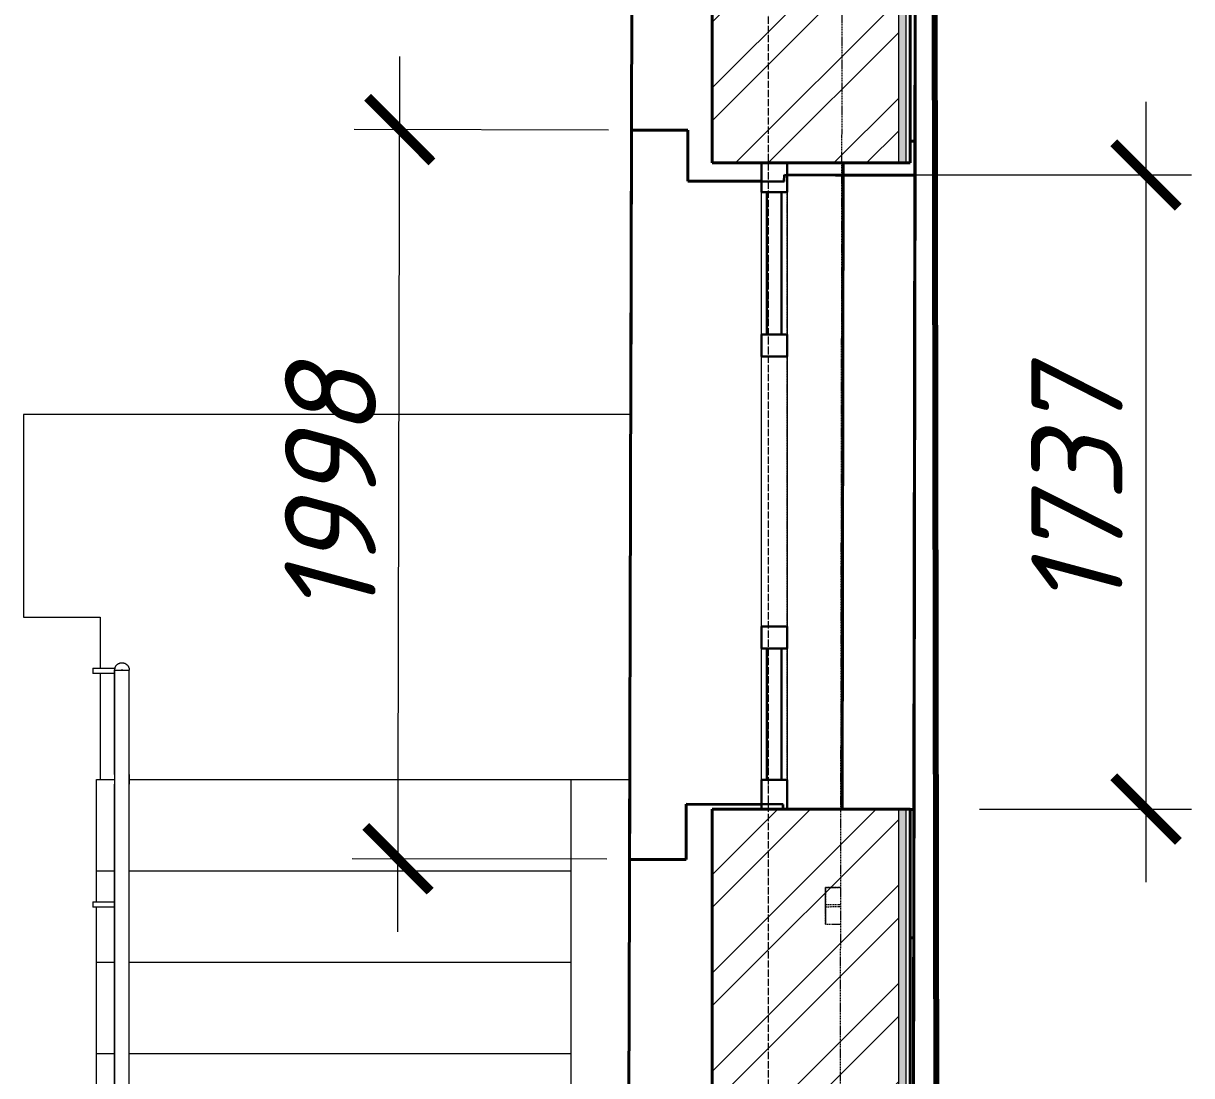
# Model space of a CAD drawing. Header units: millimetres. Extents: x 749182 to 2267578, y 70462 to 311449.
# Drawn here: x 1974790 to 1977989, y 103221 to 106103 of the extents above; entities that cross this region are included whole.
import ezdxf

# ---------------------------------------------------------------- set-up
doc = ezdxf.new("R2010")
doc.units = ezdxf.units.MM
for name, pattern in [('ADSK_Линия сетки', [25, 20, -2.5, 0, -2.5]), ('ADSK_Сверху', [4.5, 3, -1.5]), ('осеваяX2', [4, 2.5, -0.5, 0.5, -0.5])]:
    doc.linetypes.add(name, pattern=pattern)
doc.layers.get('Defpoints').update_dxf_attribs({"color": 255})
for name, color, linetype, lineweight in [('Витраж', 7, 'Continuous', 9), ('Каркас', 7, 'Continuous', 9), ('Лестницы', 7, 'Continuous', 18), ('Ограждение', 7, 'Continuous', 18), ('Оси', 165, 'осеваяX2', 13), ('Панели витража', 7, 'Continuous', 9), ('Перекрытие', 7, 'Continuous', 18), ('размеры', 7, 'Continuous', 9), ('Стены', 184, 'Continuous', 40), ('Стены внутренние', 7, 'Continuous', 18), ('Стены наружные', 7, 'Continuous', 18), ('Стены разрез', 7, 'Continuous', 35), ('Стены штриховка', 7, 'Continuous', 18), ('стояки', 7, 'Continuous', 9)]:
    doc.layers.add(name, color=color, linetype=linetype, lineweight=lineweight)
doc.layers.add('планы со стояками отопление_dwg', color=7, linetype='Continuous', lineweight=9, true_color=0x767676)
doc.styles.add('М2', font='isocpeui.ttf')
doc.dimstyles.new('SPDS 1_100', dxfattribs={"dimscale": 100, "dimtxt": 2.5, "dimasz": 1.77, "dimexe": 1.25, "dimexo": 0.625, "dimtad": 1, "dimdec": 0, "dimrnd": 0.001, "dimzin": 9, "dimtxsty": 'М2', "dimblk": 'ARCHTICK', "dimcen": 2.5, "dimdle": 2, "dimclrt": 256, "dimadec": 0, "dimazin": 2, "dimtfac": 0.75, "dimtdec": 0, "dimtmove": 1, "dimatfit": 3, "dimfxl": 0, "dimtolj": 1, "dimlwd": 9, "dimlwe": 9, "dimarcsym": 0})

# ---------------------------------------------------------------- blocks, each defined once
blk = doc.blocks.new('Типовая двутавровая балка _АСТО 20-93_ Балки - 100х200мм-838723-01 План 1-го этажа маркировочный')
at = {"layer": 'Каркас', "color": 253, "linetype": 'ADSK_Сверху', "true_color": 0xaaaaaa}
for p, q in [((-6123.3, 50), (-6123.3, -50)), ((-6123.3, 50), (-6081.2, 50)), ((-6081.3, 3), (-6123.3, 3)), ((-6081.3, -3), (-6123.3, -3)), ((-6123.3, -50), (-6081.5, -50))]:
    blk.add_line(p, q, dxfattribs=at)
at = {"layer": 'Каркас', "color": 9, "linetype": 'ADSK_Сверху', "true_color": 0xb9b9b9}
for p, q in [((-6123.3, 3.4), (-6123.3, 50)), ((-6123.3, 50), (-6081.2, 50)), ((-6123.3, -50), (-6123.3, -3.4)), ((-6123.3, -50), (-6081.5, -50))]:
    blk.add_line(p, q, dxfattribs=at)
at = {"layer": 'Каркас', "color": 253, "linetype": 'ADSK_Сверху', "true_color": 0xb2b2b2}
for p, q in [((-6123.3, 50), (-6123.3, 15)), ((-6123.3, 15), (-6123.3, 50)), ((-6081.2, 50), (-6123.3, 50)), ((-6123.3, 50), (-6081.2, 50)), ((-6123.3, 3), (-6123.3, 15)), ((-6123.3, 3), (-6123.3, 15)), ((-6123.3, -3), (-6123.3, 3)), ((-6123.3, -15), (-6123.3, -3)), ((-6123.3, -15), (-6123.3, -3)), ((-6123.3, -50), (-6123.3, -15)), ((-6123.3, -15), (-6123.3, -50)), ((-6123.3, -50), (-6081.5, -50)), ((-6123.3, -50), (-6081.5, -50))]:
    blk.add_line(p, q, dxfattribs=at)
blk = doc.blocks.new('Прямоугольный импост - 70х20_60мм-1426885-01 План 1-го этажа маркировочный')
at = {"layer": 'Витраж', "color": 253, "linetype": 'ADSK_Сверху', "true_color": 0xaaaaaa}
for p, q in [((-6073.8, 27806.3), (-6143.8, 27806.3)), ((-6143.8, 27726.3), (-6143.8, 27806.3)), ((-6073.8, 27726.3), (-6073.8, 27806.3)), ((-6143.8, 27306.3), (-6143.8, 27336.3)), ((-6073.8, 27306.3), (-6073.8, 27336.3))]:
    blk.add_line(p, q, dxfattribs=at)
blk = doc.blocks.new('Прямоугольный импост - 70х20_60мм-1439130-01 План 1-го этажа маркировочный')
at = {"layer": 'Витраж', "color": 253, "linetype": 'ADSK_Сверху', "true_color": 0xaaaaaa}
for p, q in [((-80, 35), (0, 35)), ((0, 35), (0, -35)), ((0, -35), (-80, -35))]:
    blk.add_line(p, q, dxfattribs=at)
blk = doc.blocks.new('Прямоугольный импост - 70х20_60мм-1439131-01 План 1-го этажа маркировочный')
at = {"layer": 'Витраж', "color": 253, "linetype": 'ADSK_Сверху', "true_color": 0xaaaaaa}
for p, q in [((0, 35), (-80, 35)), ((0, -35), (0, 35)), ((-80, -35), (0, -35))]:
    blk.add_line(p, q, dxfattribs=at)
blk = doc.blocks.new('Прямоугольный импост - 70х20_60мм-1225850-01 План 1-го этажа маркировочный')
at = {"layer": 'Витраж', "color": 253, "linetype": 'ADSK_Сверху', "true_color": 0xaaaaaa}
for p, q in [((-6143.8, 27276.3), (-6143.8, 27306.3)), ((-6073.8, 27276.3), (-6073.8, 27306.3)), ((-6143.8, 26506.3), (-6143.8, 26536.3)), ((-6073.8, 26506.3), (-6073.8, 26536.3))]:
    blk.add_line(p, q, dxfattribs=at)
blk = doc.blocks.new('Прямоугольный импост - 70х20_60мм-1225113-01 План 1-го этажа маркировочный')
at = {"layer": 'Витраж', "color": 253, "linetype": 'ADSK_Сверху', "true_color": 0xaaaaaa}
for p, q in [((-6006, 10091.9), (-6006, 10121.9)), ((-5936, 10091.9), (-5936, 10121.9)), ((-6006, 9651.9), (-6006, 9731.9)), ((-5936, 9651.9), (-5936, 9731.9)), ((-6006, 9651.9), (-5936, 9651.9))]:
    blk.add_line(p, q, dxfattribs=at)
blk = doc.blocks.new('Прямоугольный импост - 70х60мм-1439194-01 План 1-го этажа маркировочный')
at = {"layer": 'Витраж', "color": 253, "linetype": 'ADSK_Сверху', "true_color": 0xaaaaaa}
for p, q in [((-30, 35), (30, 35)), ((30, -35), (-30, -35))]:
    blk.add_line(p, q, dxfattribs=at)
blk = doc.blocks.new('Прямоугольный импост - 70х60мм-1426887-01 План 1-го этажа маркировочный')
at = {"layer": 'Витраж', "color": 253, "linetype": 'ADSK_Сверху', "true_color": 0xaaaaaa}
for p, q in [((-6073.8, 27726.3), (-6143.8, 27726.3)), ((-6143.8, 27336.3), (-6143.8, 27726.3)), ((-6073.8, 27336.3), (-6073.8, 27726.3)), ((-6143.8, 27336.3), (-6073.8, 27336.3))]:
    blk.add_line(p, q, dxfattribs=at)
blk = doc.blocks.new('Прямоугольный импост - 70х60мм-1225009-01 План 1-го этажа маркировочный')
at = {"layer": 'Витраж', "color": 253, "linetype": 'ADSK_Сверху', "true_color": 0xaaaaaa}
for p, q in [((-5936, 11391.9), (-6006, 11391.9)), ((-6006, 11031.9), (-6006, 11391.9)), ((-5936, 11031.9), (-5936, 11391.9)), ((-6006, 11031.9), (-5936, 11031.9))]:
    blk.add_line(p, q, dxfattribs=at)
blk = doc.blocks.new('Прямоугольный импост - 70х60мм-1229542-01 План 1-го этажа маркировочный')
at = {"layer": 'Витраж', "color": 253, "linetype": 'ADSK_Сверху', "true_color": 0xaaaaaa}
for p, q in [((3808.5, 35377.6), (3738.5, 35377.6)), ((3738.5, 35377.6), (3738.5, 34637.6)), ((3808.5, 35377.6), (3808.5, 34637.6)), ((3738.5, 34637.6), (3808.5, 34637.6))]:
    blk.add_line(p, q, dxfattribs=at)
blk = doc.blocks.new('Существующие стены 1 эт - Существующие стены 1 эт-653793-01 План 1-го этажа маркировочный')
at = {"layer": 'Стены'}
for p, q in [((19012.4, 30845.6), (19011.3, 30163.6)), ((18232.6, 29415.1), (18235.6, 30592.8)), ((18229.5, 28196.6), (18234.6, 30194.2)), ((18389.5, 30193.8), (18234.6, 30194.2)), ((18389.2, 30054.4), (18389.5, 30193.8)), ((18997.7, 30163.6), (19011.3, 30163.6)), ((19011.3, 30163.6), (18997.7, 30163.6)), ((19011.3, 30163.6), (19007.8, 27981.6)), ((19007.8, 27981.6), (19011.3, 30163.6)), ((19011.3, 30163.6), (19007.8, 27981.6)), ((18811.4, 28334.1), (18814.3, 30104.1)), ((18814.3, 30104.1), (18811.4, 28334.1)), ((18590.8, 30053.9), (18389.2, 30054.4)), ((18793.5, 30070.9), (18660.8, 30071.2)), ((19011.2, 30070.6), (18793.5, 30070.9)), ((19011.2, 30070.6), (19008.3, 28333.6)), ((18218.2, 23749.9), (18230.1, 28415.1)), ((18384.5, 28196.2), (18384.8, 28347.4)), ((18384.8, 28347.4), (18590.8, 28346.8)), ((18997.8, 28333.6), (19008.3, 28333.6)), ((18229.5, 28196.6), (18384.5, 28196.2)), ((19007.8, 27981.6), (18997.8, 27981.6)), ((18997.8, 27981.6), (19007.8, 27981.6)), ((19007.8, 27981.6), (19006.4, 27131.6))]:
    blk.add_line(p, q, dxfattribs=at)
at = {"layer": 'Стены разрез'}
for p, q in [((19011.2, 30070.6), (19013.3, 31380.6)), ((18235.6, 30592.8), (18234.6, 30194.2)), ((18234.6, 30194.2), (18389.5, 30193.8)), ((18389.5, 30193.8), (18389.2, 30054.4)), ((18389.2, 30054.4), (18653.4, 30053.7)), ((18653.4, 30053.7), (18653.5, 30071.2)), ((18653.5, 30071.2), (18793.5, 30070.9)), ((18793.5, 30070.9), (19011.2, 30070.6)), ((18384.8, 28347.4), (18384.5, 28196.2)), ((18650.6, 28346.7), (18384.8, 28347.4)), ((18650.6, 28334.1), (18650.6, 28346.7)), ((18790.6, 28333.9), (18650.6, 28334.1)), ((19008.3, 28333.6), (18790.6, 28333.9)), ((19006.2, 27016.6), (19008.3, 28333.6)), ((18229.5, 28196.6), (18226.9, 27153.1)), ((18384.5, 28196.2), (18229.5, 28196.6))]:
    blk.add_line(p, q, dxfattribs=at)
blk = doc.blocks.new('Тип перил - Перила_Внутренний_-1199917-01 План 1-го этажа маркировочный')
at = {"layer": 'Ограждение'}
for p, q in [((16819.3, 28715.1), (16819.3, 28429.4)), ((16841.6, 28715.1), (16836.9, 28715.1)), ((16859.3, 28429.4), (16859.3, 28715.1)), ((16819.3, 28413.6), (16819.3, 24187.8)), ((16859.3, 24187.8), (16859.3, 28413.6)), ((16819.3, 24150.9), (16819.3, 23865.1)), ((16859.3, 23865.1), (16859.3, 24150.9)), ((16836.9, 23865.1), (16841.6, 23865.1))]:
    blk.add_line(p, q, dxfattribs=at)
at = {"layer": 'Ограждение', "flags": 128}
for points in [[(16819.3, 28429.4), (16819.3, 28428.2), (16819.3, 28427), (16819.3, 28425.8), (16819.3, 28424.7), (16819.3, 28423.5), (16819.3, 28422.3), (16819.3, 28421.1), (16819.3, 28420), (16819.3, 28418.9), (16819.3, 28417.7), (16819.3, 28416.7), (16819.3, 28415.6), (16819.3, 28414.5), (16819.3, 28413.6)], [(16859.3, 28413.6), (16859.3, 28414.6), (16859.3, 28415.7), (16859.3, 28416.7), (16859.3, 28417.8), (16859.3, 28419), (16859.3, 28420.1), (16859.3, 28421.2), (16859.3, 28422.4), (16859.3, 28423.6), (16859.3, 28424.8), (16859.3, 28425.9), (16859.3, 28427.1), (16859.3, 28428.3), (16859.3, 28429.4)], [(16819.3, 24150.9), (16819.3, 24153.7), (16819.3, 24156.5), (16819.3, 24159.2), (16819.3, 24162), (16819.3, 24164.8), (16819.3, 24167.5), (16819.3, 24170.2), (16819.3, 24172.9), (16819.3, 24175.5), (16819.3, 24178.1), (16819.3, 24180.7), (16819.3, 24183.2), (16819.3, 24185.6), (16819.3, 24187.8)], [(16859.3, 24187.8), (16859.3, 24185.4), (16859.3, 24183), (16859.3, 24180.5), (16859.3, 24177.9), (16859.3, 24175.3), (16859.3, 24172.7), (16859.3, 24170), (16859.3, 24167.3), (16859.3, 24164.5), (16859.3, 24161.8), (16859.3, 24159), (16859.3, 24156.2), (16859.3, 24153.4), (16859.3, 24150.9)]]:
    blk.add_lwpolyline(points, dxfattribs=at)
blk = doc.blocks.new('Тип перил - D40-V31-01 План 1-го этажа маркировочный')
at = {"layer": 'Ограждение', "flags": 128}
for points in [[(0, 20), (0.8, 20), (1.6, 19.9), (2.4, 19.9), (3.2, 19.7), (4, 19.6), (4.8, 19.4), (5.5, 19.2), (6.3, 19), (7, 18.7), (7.8, 18.4), (8.5, 18.1), (9.2, 17.7), (9.9, 17.4), (10.6, 16.9), (11.3, 16.5), (11.9, 16), (12.6, 15.6), (13.2, 15), (13.8, 14.5), (14.3, 13.9), (14.9, 13.3), (15.4, 12.7), (15.9, 12.1), (16.4, 11.5), (16.8, 10.8), (17.2, 10.1), (17.6, 9.4), (18, 8.7), (18.3, 8), (18.6, 7.2), (18.9, 6.5), (19.2, 5.7), (19.4, 5), (19.6, 4.2), (19.7, 3.4), (19.8, 2.6), (19.9, 1.8), (20, 1), (20, 0.2), (20, 0)], [(20, 0), (20, -0.8), (19.9, -1.6), (19.9, -2.4), (19.7, -3.2), (19.6, -4), (19.4, -4.8), (19.2, -5.5), (19, -6.3), (18.7, -7), (18.4, -7.8), (18.1, -8.5), (17.7, -9.2), (17.4, -9.9), (16.9, -10.6), (16.5, -11.3), (16, -11.9), (15.6, -12.6), (15, -13.2), (14.5, -13.8), (13.9, -14.3), (13.3, -14.9), (12.7, -15.4), (12.1, -15.9), (11.5, -16.4), (10.8, -16.8), (10.1, -17.2), (9.4, -17.6), (8.7, -18), (8, -18.3), (7.2, -18.6), (6.5, -18.9), (5.7, -19.2), (5, -19.4), (4.2, -19.6), (3.4, -19.7), (2.6, -19.8), (1.8, -19.9), (1, -20), (0.2, -20), (0, -20)]]:
    blk.add_lwpolyline(points, dxfattribs=at)
blk = doc.blocks.new('Тип перил - Перила_Внутренний_-V32-01 План 1-го этажа маркировочный')
at = {"layer": 'Ограждение'}
for p, q in [((16819.3, 28715.1), (16859.3, 28715.1)), ((16819.3, 28429.4), (16819.3, 28715.1)), ((16859.3, 28429.4), (16859.3, 28715.1)), ((16819.3, 28429.4), (16819.3, 28403)), ((16859.3, 28429.4), (16859.3, 28403)), ((16819.3, 24177.3), (16819.3, 28403)), ((16859.3, 24177.3), (16859.3, 28403)), ((16819.3, 24150.9), (16819.3, 24177.3)), ((16859.3, 24150.9), (16859.3, 24177.3)), ((16819.3, 23865.1), (16819.3, 24150.9)), ((16859.3, 23865.1), (16859.3, 24150.9)), ((16819.3, 23865.1), (16859.3, 23865.1))]:
    blk.add_line(p, q, dxfattribs=at)
blk = doc.blocks.new('Тип перил - Перила_Внутренний_-1199930-01 План 1-го этажа маркировочный')
at = {"layer": 'Ограждение', "flags": 128}
for points in [[(16819.3, 28429.4), (16819.3, 28428.2), (16819.3, 28427), (16819.3, 28425.8), (16819.3, 28424.7), (16819.3, 28423.5), (16819.3, 28422.3), (16819.3, 28421.1), (16819.3, 28420), (16819.3, 28418.9), (16819.3, 28417.7), (16819.3, 28416.7)], [(16859.3, 28416.7), (16859.3, 28417.8), (16859.3, 28419), (16859.3, 28420.1), (16859.3, 28421.2), (16859.3, 28422.4), (16859.3, 28423.6), (16859.3, 28424.8), (16859.3, 28425.9), (16859.3, 28427.1), (16859.3, 28428.3)], [(16819.3, 24150.9), (16819.3, 24153.7), (16819.3, 24156.5), (16819.3, 24159.2), (16819.3, 24162), (16819.3, 24164.8), (16819.3, 24167.5), (16819.3, 24170.1)], [(16859.3, 24177.3), (16859.3, 24175.3), (16859.3, 24172.7), (16859.3, 24170.1)]]:
    blk.add_lwpolyline(points, dxfattribs=at)
blk = doc.blocks.new('Тип перил - D40-V33-01 План 1-го этажа маркировочный')
at = {"layer": 'Ограждение', "flags": 128}
for points in [[(5.5, 19.2), (6.3, 19), (7, 18.7), (7.8, 18.4), (8.5, 18.1), (9.2, 17.7), (9.9, 17.4), (10.6, 16.9), (11.3, 16.5), (11.9, 16), (12.6, 15.6), (13.2, 15), (13.8, 14.5), (14.3, 13.9), (14.9, 13.3), (15.4, 12.7), (15.9, 12.1), (16.4, 11.5), (16.8, 10.8), (17.2, 10.1), (17.6, 9.4), (18, 8.7), (18.3, 8), (18.6, 7.2), (18.9, 6.5), (19.2, 5.7), (19.4, 5), (19.6, 4.2), (19.7, 3.4), (19.8, 2.6), (19.9, 1.8), (20, 1), (20, 0.2), (20, 0)], [(9.4, -17.6), (8.7, -18), (8, -18.3), (7.2, -18.6), (6.5, -18.9), (5.7, -19.2), (5, -19.4), (4.2, -19.6)], [(20, 0), (20, -0.8), (19.9, -1.6), (19.9, -2.4), (19.7, -3.2), (19.6, -4), (19.4, -4.8), (19.2, -5.5), (19, -6.3), (18.7, -7), (18.4, -7.8), (18.1, -8.5), (17.7, -9.2), (17.4, -9.9), (16.9, -10.6), (16.5, -11.3), (16, -11.9), (15.6, -12.6), (15, -13.2), (14.5, -13.8), (13.9, -14.3), (13.3, -14.9), (12.7, -15.4), (12.1, -15.9), (11.5, -16.4), (10.8, -16.8), (10.1, -17.2)]]:
    blk.add_lwpolyline(points, dxfattribs=at)
blk = doc.blocks.new('Тип перил - Перила_Внутренний_-V34-01 План 1-го этажа маркировочный')
at = {"layer": 'Ограждение'}
for p, q in [((16819.3, 28429.4), (16819.3, 28413.5)), ((16859.3, 28429.4), (16859.3, 28413.5)), ((16819.3, 24150.9), (16819.3, 24170.3)), ((16859.3, 24170.3), (16859.3, 24177.3))]:
    blk.add_line(p, q, dxfattribs=at)
blk = doc.blocks.new('ADSK_Ограждение_Опоры_Г_образная - D15 высота60 консоль80-139754-01 План 1-го этажа маркировочный')
at = {"layer": 'Ограждение'}
for p, q in [((-7.5, 20), (-7.5, 80)), ((0, 80), (-7.5, 80)), ((7.5, 80), (0, 80)), ((7.5, 80), (7.5, 20))]:
    blk.add_line(p, q, dxfattribs=at)
blk = doc.blocks.new('ADSK_Ограждение_Опоры_Г_образная - D15 высота60 консоль80-V35-01 План 1-го этажа маркировочный')
at = {"layer": 'Ограждение'}
for p, q in [((-7.5, 20), (-7.5, 80)), ((0, 80), (-7.5, 80)), ((7.5, 80), (0, 80)), ((7.5, 80), (7.5, 18))]:
    blk.add_line(p, q, dxfattribs=at)
blk = doc.blocks.new('Системная панель - _AR_Стекло_40мм_привязка по центру-V78-01 План 1-го этажа маркировочный')
at = {"layer": 'Панели витража', "lineweight": 30}
for p, q in [((180, 20), (-180, 20)), ((-180, 20), (-180, -20)), ((180, -20), (180, 20)), ((-180, -20), (180, -20))]:
    blk.add_line(p, q, dxfattribs=at)
blk = doc.blocks.new('Прямоугольный импост - 70х20_60мм-V79-01 План 1-го этажа маркировочный')
at = {"layer": 'Витраж', "lineweight": 30}
for p, q in [((-80, 35), (0, 35)), ((-80, -35), (-80, 35)), ((0, 35), (0, -35)), ((0, -35), (-80, -35))]:
    blk.add_line(p, q, dxfattribs=at)
blk = doc.blocks.new('Прямоугольный импост - 70х20_60мм-V80-01 План 1-го этажа маркировочный')
at = {"layer": 'Витраж', "lineweight": 30}
for p, q in [((0, 35), (-80, 35)), ((-80, 35), (-80, -35)), ((0, -35), (0, 35)), ((-80, -35), (0, -35))]:
    blk.add_line(p, q, dxfattribs=at)
blk = doc.blocks.new('Системная панель - _AR_Стекло_40мм_привязка по центру-1441797-01 План 1-го этажа маркировочный')
at = {"layer": 'Панели витража', "lineweight": 30}
for p, q in [((195, 20), (-195, 20)), ((-195, 20), (-195, -20)), ((195, -20), (195, 20)), ((-195, -20), (195, -20))]:
    blk.add_line(p, q, dxfattribs=at)
blk = doc.blocks.new('Прямоугольный импост - 70х60мм-V62-01 План 1-го этажа маркировочный')
at = {"layer": 'Витраж'}
for p, q in [((3738.5, 35437.6), (3738.5, 35797.6)), ((3808.5, 35797.6), (3808.5, 35437.6))]:
    blk.add_line(p, q, dxfattribs=at)
blk = doc.blocks.new('Прямоугольный импост - 70х60мм-V53-01 План 1-го этажа маркировочный')
at = {"layer": 'Витраж'}
for p, q in [((-6143.8, 39511.2), (-6143.8, 39901.2)), ((-6073.8, 39901.2), (-6073.8, 39511.2))]:
    blk.add_line(p, q, dxfattribs=at)
blk = doc.blocks.new('Прямоугольный импост - 70х60мм-1239008-01 План 1-го этажа маркировочный')
at = {"layer": 'Витраж', "lineweight": 30}
for p, q in [((-30, 35), (30, 35)), ((-30, -35), (-30, 35)), ((30, 35), (30, -35)), ((30, -35), (-30, -35))]:
    blk.add_line(p, q, dxfattribs=at)
blk = doc.blocks.new('Прямоугольный импост - 70х60мм-V81-01 План 1-го этажа маркировочный')
at = {"layer": 'Витраж'}
for p, q in [((18590.8, 22747.1), (18590.8, 23487.1)), ((18660.8, 23487.1), (18660.8, 22747.1))]:
    blk.add_line(p, q, dxfattribs=at)
blk = doc.blocks.new('планы со стояками отопление_dwg-1484427-01 План 1-го этажа маркировочный')
at = {"layer": 'стояки', "lineweight": 80}
blk.add_line((191438.4, 198942.1), (191476.8, 176908.9), dxfattribs=at)
blk = doc.blocks.new('_ArchTick')
at = {"color": 0, "linetype": 'ByBlock', "const_width": 0.15}
blk.add_lwpolyline([(-0.5, -0.5), (0.5, 0.5)], dxfattribs=at)
blk = doc.blocks.new('*D2857')
at = {"layer": 'Defpoints', "color": 0, "lineweight": 20, "transparency": 16777216}
for p in [(1976873.7, 105687.8), (1977864.2, 105687.8), (1977346.1, 103950.8)]:
    blk.add_point(p, dxfattribs=at)
at = {"layer": 'размеры', "color": 0, "lineweight": 9, "transparency": 16777216}
for p, q in [((1977864.2, 103750.8), (1977864.2, 105887.8)), ((1976936.2, 105687.8), (1977989.2, 105687.8)), ((1977408.6, 103950.8), (1977989.2, 103950.8))]:
    blk.add_line(p, q, dxfattribs=at)
at = {"layer": 'размеры', "color": 0, "lineweight": 9, "transparency": 16777216, "xscale": 177, "yscale": 177, "zscale": 177}
for p, rotation in [((1977864.2, 105687.8), 90), ((1977864.2, 103950.8), 270)]:
    blk.add_blockref('_ArchTick', p, dxfattribs=dict(at, rotation=rotation))
at = {"layer": 'размеры', "lineweight": 20, "transparency": 16777216, "insert": (1977675.1, 104819.3), "char_height": 250, "width": 560.473, "attachment_point": 5, "rotation": 90, "style": 'М2'}
blk.add_mtext('\\A1;1737', dxfattribs=at)
blk = doc.blocks.new('*D2858')
at = {"layer": 'Defpoints', "color": 0, "lineweight": 20, "transparency": 16777216}
for p in [(1975820.5, 105812.4), (1976454.8, 105810.8), (1976449.7, 103813.2)]:
    blk.add_point(p, dxfattribs=at)
at = {"layer": 'размеры', "color": 0, "lineweight": 9, "transparency": 16777216}
for p, q in [((1975814.9, 103614.8), (1975821, 106012.4)), ((1976392.3, 105811), (1975695.5, 105812.7)), ((1976387.2, 103813.4), (1975690.4, 103815.1))]:
    blk.add_line(p, q, dxfattribs=at)
at = {"layer": 'размеры', "color": 0, "lineweight": 9, "transparency": 16777216, "xscale": 177, "yscale": 177, "zscale": 177}
for p, rotation in [((1975820.5, 105812.4), 89.85472540259411), ((1975815.4, 103814.8), 269.8547254025941)]:
    blk.add_blockref('_ArchTick', p, dxfattribs=dict(at, rotation=rotation))
at = {"layer": 'размеры', "lineweight": 20, "transparency": 16777216, "insert": (1975630.4, 104814.1), "char_height": 250, "width": 560.473, "attachment_point": 5, "rotation": 89.8547, "style": 'М2'}
blk.add_mtext('\\A1;1998', dxfattribs=at)

msp = doc.modelspace()

# ---------------------------------------------------------------- hatches: boundary and pattern name
at = {"layer": 'Стены внутренние', "lineweight": 9}
h = msp.add_hatch(dxfattribs=at)
h.set_pattern_fill('FP_2', color=256, style=0, pattern_type=2)
h.set_pattern_definition([(0, (1958220.23, 75616.62), (406.4, 101.6), [33.528, -271.272, 33.528, -271.272, -1625.6]), (0, (1958220.23, 75616.62), (406.4, 101.6), [-609.6, 33.528, -576.072, 33.528, -271.272, -711.2]), (0, (1958220.23, 75616.62), (406.4, 101.6), [-1524, 33.528, -169.672, 33.528, -474.472]), (120, (1958372.63, 75667.42), (-291.18818, 301.15272), [33.528, -271.272, 33.528, -271.272, -1625.6]), (120, (1958372.63, 75667.42), (-291.18818, 301.15272), [-609.6, 33.528, -576.072, 33.528, -271.272, -711.2]), (120, (1958372.63, 75667.42), (-291.18818, 301.15272), [-1524, 33.528, -169.672, 33.528, -474.472]), (240, (1958423.43, 75870.62), (-115.21182, -402.75272), [33.528, -271.272, 33.528, -271.272, -1625.6]), (240, (1958423.43, 75870.62), (-115.21182, -402.75272), [-609.6, 33.528, -576.072, 33.528, -271.272, -711.2]), (240, (1958423.43, 75870.62), (-115.21182, -402.75272), [-1524, 33.528, -169.672, 33.528, -474.472])])
h.paths.add_polyline_path([(1977186.0611, 96269.092), (1977206.0611, 96269.1277), (1977206.0611, 97863.689), (1977186.0611, 97863.1295), (1977186.0611, 96290.263)])
h.paths.add_polyline_path([(1977186.0611, 99633.689), (1977206.0611, 99633.689), (1977206.0611, 100905.8262), (1977186.0611, 100905.8262), (1977186.0611, 99828.6166)])
h.paths.add_polyline_path([(1977206.0611, 102675.8262), (1977206.0611, 103950.7561), (1977186.0611, 103950.1705), (1977186.0611, 102675.8262)])
h.paths.add_polyline_path([(1977206.0611, 105720.7561), (1977206.0611, 106997.8052), (1977186.0611, 106997.2196), (1977186.0611, 105720.7561)])
h.paths.add_polyline_path([(1977186.0611, 108767.8052), (1977206.0611, 108767.8052), (1977206.0611, 110047.774), (1977186.0611, 110047.2131), (1977186.0611, 109055.5716)])
h.paths.add_polyline_path([(1977206.0611, 111817.774), (1977206.0611, 113090.787), (1977186.0611, 113090.1788), (1977186.0611, 111817.774)])
h.paths.add_polyline_path([(1977186.0611, 114860.787), (1977206.0611, 114860.787), (1977206.0611, 116106.8035), (1977186.0611, 116106.1952), (1977186.0611, 114870.2313)])
h.paths.add_polyline_path([(1977186.0611, 117876.8035), (1977206.0611, 117876.8035), (1977206.0611, 118631.7457), (1977186.0611, 118631.7457), (1977186.0611, 117968.0463)])
at = {"layer": 'Стены наружные', "lineweight": 9}
h = msp.add_hatch(dxfattribs=at)
h.set_pattern_fill('FP_3', color=256, angle=45, style=0, pattern_type=2)
h.set_pattern_definition([(45, (1958220.23, 75616.62), (-134.70384, 134.70384), []), (45, (1958310.03, 75616.62), (-134.70384, 134.70384), [])])
h.paths.add_polyline_path([(1976676.0611, 96025.2503), (1977165.7536, 96025.2503), (1977165.3185, 96269.055), (1977186.0611, 96269.092), (1977186.0611, 97863.689), (1976676.0611, 97863.4598), (1976676.0611, 96037.164)])
h.paths.add_polyline_path([(1976676.0611, 99633.689), (1977186.0611, 99633.689), (1977186.0611, 100905.8262), (1976676.0611, 100905.8262), (1976676.0611, 100326.3599)])
h.paths.add_polyline_path([(1976676.0611, 102675.8262), (1977186.0611, 102675.8262), (1977186.0611, 103950.7561), (1976676.0611, 103950.7561), (1976676.0611, 102716.6657)])
h.paths.add_polyline_path([(1977186.0611, 105720.7561), (1977186.0611, 106997.8052), (1976676.0611, 106997.5761), (1976676.0611, 105720.7561), (1977102.9813, 105720.7561)])
h.paths.add_polyline_path([(1977102.9813, 108767.8052), (1977186.0611, 108767.8052), (1977186.0611, 110047.774), (1976676.0611, 110047.774), (1976676.0611, 108767.8052)])
h.paths.add_polyline_path([(1977186.0611, 111817.774), (1977186.0611, 113090.787), (1976676.0611, 113090.787), (1976676.0611, 111817.774), (1977102.9813, 111817.774)])
h.paths.add_polyline_path([(1977102.9813, 114860.787), (1977186.0611, 114860.787), (1977186.0611, 116106.8035), (1976676.0611, 116106.8035), (1976676.0611, 114860.787)])
h.paths.add_polyline_path([(1976799.4278, 117876.8035), (1977186.0611, 117876.8035), (1977186.0611, 118631.7457), (1976676.0611, 118631.7457), (1976676.0611, 117876.8035)])

# ---------------------------------------------------------------- linework, layer by layer
at = {"layer": 'Лестницы'}
for p, q in [((1974989.5015, 104031.7643), (1974999.5015, 104031.7643)), ((1974989.5015, 103781.7643), (1974989.5015, 104031.7643)), ((1976289.5015, 103781.7643), (1976289.5015, 104031.7643)), ((1974989.5015, 103697.0276), (1974989.5015, 103781.7643)), ((1974989.5015, 103781.7643), (1975039.5015, 103781.7643)), ((1974989.5015, 103781.7643), (1975039.5015, 103781.7643)), ((1975079.5015, 103781.7643), (1976289.5015, 103781.7643)), ((1975079.5015, 103781.7643), (1976289.5015, 103781.7643)), ((1976289.5015, 103531.7643), (1976289.5015, 103781.7643)), ((1974989.5015, 103531.7643), (1974989.5015, 103682.5387)), ((1974989.5015, 103281.7643), (1974989.5015, 103531.7643)), ((1974989.5015, 103531.7643), (1975039.5015, 103531.7643)), ((1974989.5015, 103531.7643), (1975039.5015, 103531.7643)), ((1975079.5015, 103531.7643), (1976289.5015, 103531.7643)), ((1975079.5015, 103531.7643), (1976289.5015, 103531.7643)), ((1976289.5015, 103281.7643), (1976289.5015, 103531.7643)), ((1974989.5015, 103031.7643), (1974989.5015, 103281.7643)), ((1974989.5015, 103281.7643), (1975039.5015, 103281.7643)), ((1974989.5015, 103281.7643), (1975039.5015, 103281.7643)), ((1975079.5015, 103281.7643), (1976289.5015, 103281.7643)), ((1975079.5015, 103281.7643), (1976289.5015, 103281.7643)), ((1976289.5015, 103031.7643), (1976289.5015, 103281.7643))]:
    msp.add_line(p, q, dxfattribs=at)
at = {"layer": 'Оси', "linetype": 'ADSK_Линия сетки'}
msp.add_line((1976830.1361, 71313.2448), (1976830.1361, 120151.4054), dxfattribs=at)
at = {"layer": 'Перекрытие', "linetype": 'ADSK_Сверху'}
msp.add_line((1977011.7834, 93701.2503), (1977052.8435, 118783.1291), dxfattribs=at)
at = {"layer": 'Перекрытие'}
for p, q in [((1976452.8135, 105031.7643), (1974789.5015, 105031.7643)), ((1974789.5015, 105031.7643), (1974789.5015, 104476.7643)), ((1976450.278, 104031.7643), (1976452.8135, 105031.7643)), ((1974789.5015, 104476.7643), (1974999.5015, 104476.7643)), ((1974999.5015, 104476.7643), (1974999.5015, 104336.9725)), ((1974999.5015, 104322.4836), (1974999.5015, 104031.7643)), ((1974999.5015, 104031.7643), (1975039.6051, 104031.7643)), ((1975079.3974, 104031.7643), (1976450.278, 104031.7643))]:
    msp.add_line(p, q, dxfattribs=at)
at = {"layer": 'Стены внутренние', "lineweight": 40}
for p, q in [((1977218.0611, 105720.7561), (1977218.0611, 106997.8052)), ((1977186.0611, 105720.7561), (1977218.0611, 105720.7561)), ((1977218.0611, 103950.7561), (1977186.0611, 103950.7561)), ((1977218.0611, 102675.8262), (1977218.0611, 103950.7561))]:
    msp.add_line(p, q, dxfattribs=at)
at = {"layer": 'Стены наружные', "lineweight": 40}
for p, q in [((1976676.0611, 106997.8052), (1976676.0611, 105720.7561)), ((1976676.0611, 105720.7561), (1977186.0611, 105720.7561)), ((1976676.0611, 103950.7561), (1976676.0611, 102675.8262)), ((1977186.0611, 103950.7561), (1976676.0611, 103950.7561))]:
    msp.add_line(p, q, dxfattribs=at)
at = {"layer": 'Стены штриховка'}
for p, q in [((1977186.0611, 106997.8052), (1977186.0611, 105720.7561)), ((1977206.0611, 106997.8052), (1977206.0611, 105720.7561)), ((1977216.0611, 106997.8052), (1977216.0611, 105720.7561)), ((1977186.0611, 103950.7561), (1977186.0611, 102675.8262)), ((1977206.0611, 103950.7561), (1977206.0611, 102675.8262)), ((1977216.0611, 103950.7561), (1977216.0611, 102675.8262))]:
    msp.add_line(p, q, dxfattribs=at)

# ---------------------------------------------------------------- block references
at = {"layer": 'Витраж', "color": 253, "linetype": 'ADSK_Сверху', "true_color": 0xaaaaaa}
for name, p in [('Прямоугольный импост - 70х20_60мм-1426885-01 План 1-го этажа маркировочный', (1982954.8124, 77914.4089)), ('Прямоугольный импост - 70х60мм-1426887-01 План 1-го этажа маркировочный', (1982954.8124, 77914.4089)), ('Прямоугольный импост - 70х20_60мм-1225850-01 План 1-го этажа маркировочный', (1982954.8124, 77914.4089)), ('Прямоугольный импост - 70х20_60мм-1225113-01 План 1-го этажа маркировочный', (1982817.1032, 94298.8309)), ('Прямоугольный импост - 70х60мм-1225009-01 План 1-го этажа маркировочный', (1982817.1032, 92998.8309))]:
    msp.add_blockref(name, p, dxfattribs=at)
at = {"layer": 'Витраж', "color": 253, "linetype": 'ADSK_Сверху', "true_color": 0xaaaaaa, "extrusion": (0, 0, -1), "rotation": 90.00000000000007}
for name, p in [('Прямоугольный импост - 70х20_60мм-1439130-01 План 1-го этажа маркировочный', (-1976846.0611, 105720.7561)), ('Прямоугольный импост - 70х60мм-1439194-01 План 1-го этажа маркировочный', (-1976846.0611, 105220.7561)), ('Прямоугольный импост - 70х60мм-1439194-01 План 1-го этажа маркировочный', (-1976846.0611, 104420.7561))]:
    msp.add_blockref(name, p, dxfattribs=at)
at = {"layer": 'Витраж', "extrusion": (0, 0, -1), "rotation": 90.00000000000007}
for name, p in [('Прямоугольный импост - 70х20_60мм-V79-01 План 1-го этажа маркировочный', (-1976846.0611, 105720.7561)), ('Прямоугольный импост - 70х60мм-1239008-01 План 1-го этажа маркировочный', (-1976846.0611, 105220.7561)), ('Прямоугольный импост - 70х60мм-1239008-01 План 1-го этажа маркировочный', (-1976846.0611, 104420.7561))]:
    msp.add_blockref(name, p, dxfattribs=at)
at = {"layer": 'Витраж'}
for name, p in [('Прямоугольный импост - 70х60мм-V53-01 План 1-го этажа маркировочный', (1982954.8124, 65739.583)), ('Прямоугольный импост - 70х60мм-V81-01 План 1-го этажа маркировочный', (1958220.2258, 81703.6858))]:
    msp.add_blockref(name, p, dxfattribs=at)
at = {"layer": 'Витраж', "color": 253, "linetype": 'ADSK_Сверху', "true_color": 0xaaaaaa}
for name, p, rotation in [('Прямоугольный импост - 70х60мм-1229542-01 План 1-го этажа маркировочный', (1980619.5602, 139828.3987), 180), ('Прямоугольный импост - 70х20_60мм-1439131-01 План 1-го этажа маркировочный', (1976846.0611, 103950.7561), 269.9999999999999)]:
    msp.add_blockref(name, p, dxfattribs=dict(at, rotation=rotation))
at = {"layer": 'Витраж'}
for name, p, rotation in [('Прямоугольный импост - 70х60мм-V62-01 План 1-го этажа маркировочный', (1980619.5602, 139828.3987), 180), ('Прямоугольный импост - 70х20_60мм-V80-01 План 1-го этажа маркировочный', (1976846.0611, 103950.7561), 269.9999999999999)]:
    msp.add_blockref(name, p, dxfattribs=dict(at, rotation=rotation))
at = {"layer": 'Каркас', "color": 253, "linetype": 'ADSK_Сверху', "true_color": 0xaaaaaa, "rotation": 0.1151494702578507}
msp.add_blockref('Типовая двутавровая балка _АСТО 20-93_ Балки - 100х200мм-838723-01 План 1-го этажа маркировочный', (1983109.4509, 103697.9898), dxfattribs=at)
at = {"layer": 'Ограждение'}
for name, p, rotation in [('Тип перил - D40-V31-01 План 1-го этажа маркировочный', (1975059.5015, 104331.7643), 90), ('Тип перил - D40-V33-01 План 1-го этажа маркировочный', (1975059.5015, 104331.7643), 90), ('ADSK_Ограждение_Опоры_Г_образная - D15 высота60 консоль80-V35-01 План 1-го этажа маркировочный', (1975059.5015, 104329.728), 90), ('ADSK_Ограждение_Опоры_Г_образная - D15 высота60 консоль80-139754-01 План 1-го этажа маркировочный', (1975059.5015, 103689.7832), 89.99999999999991)]:
    msp.add_blockref(name, p, dxfattribs=dict(at, rotation=rotation))
for name in ['Тип перил - Перила_Внутренний_-1199917-01 План 1-го этажа маркировочный', 'Тип перил - Перила_Внутренний_-V32-01 План 1-го этажа маркировочный', 'Тип перил - Перила_Внутренний_-1199930-01 План 1-го этажа маркировочный', 'Тип перил - Перила_Внутренний_-V34-01 План 1-го этажа маркировочный']:
    msp.add_blockref(name, (1958220.2258, 75616.6187), dxfattribs=at)
at = {"layer": 'Панели витража', "rotation": 89.99999999999993}
for name, p in [('Системная панель - _AR_Стекло_40мм_привязка по центру-1441797-01 План 1-го этажа маркировочный', (1976846.0611, 105445.7561)), ('Системная панель - _AR_Стекло_40мм_привязка по центру-V78-01 План 1-го этажа маркировочный', (1976846.0611, 104210.7561))]:
    msp.add_blockref(name, p, dxfattribs=at)
at = {"layer": 'планы со стояками отопление_dwg', "color": 6, "true_color": 0xff00ff}
msp.add_blockref('планы со стояками отопление_dwg-1484427-01 План 1-го этажа маркировочный', (1785824.7266, -80460.4271), dxfattribs=at)
at = {"layer": 'Стены', "color": 243, "true_color": 0xbb5389}
msp.add_blockref('Существующие стены 1 эт - Существующие стены 1 эт-653793-01 План 1-го этажа маркировочный', (1958220.2258, 75616.6187), dxfattribs=at)

# ---------------------------------------------------------------- dimensions: what is measured, and where the dimension line sits
at = {"layer": 'размеры', "lineweight": 20}
for base, p1, p2, angle, picture, middle in [((1975820.4652, 105812.4273), (1976449.7238, 103813.2062), (1976454.7888, 105810.819), 89.8547254, '*D2858', (1975630.4334, 104814.0963)), ((1977864.1718, 105687.7907), (1977346.0611, 103950.7561), (1976873.6875, 105687.7907), 90, '*D2857', (1977675.0619, 104819.2734))]:
    dim = msp.add_linear_dim(base=base, p1=p1, p2=p2, angle=angle, dimstyle='SPDS 1_100', dxfattribs=at)
    dim.commit()
    dim.dimension.update_dxf_attribs({"geometry": picture, "text_midpoint": middle})

doc.saveas('drawing.dxf')
